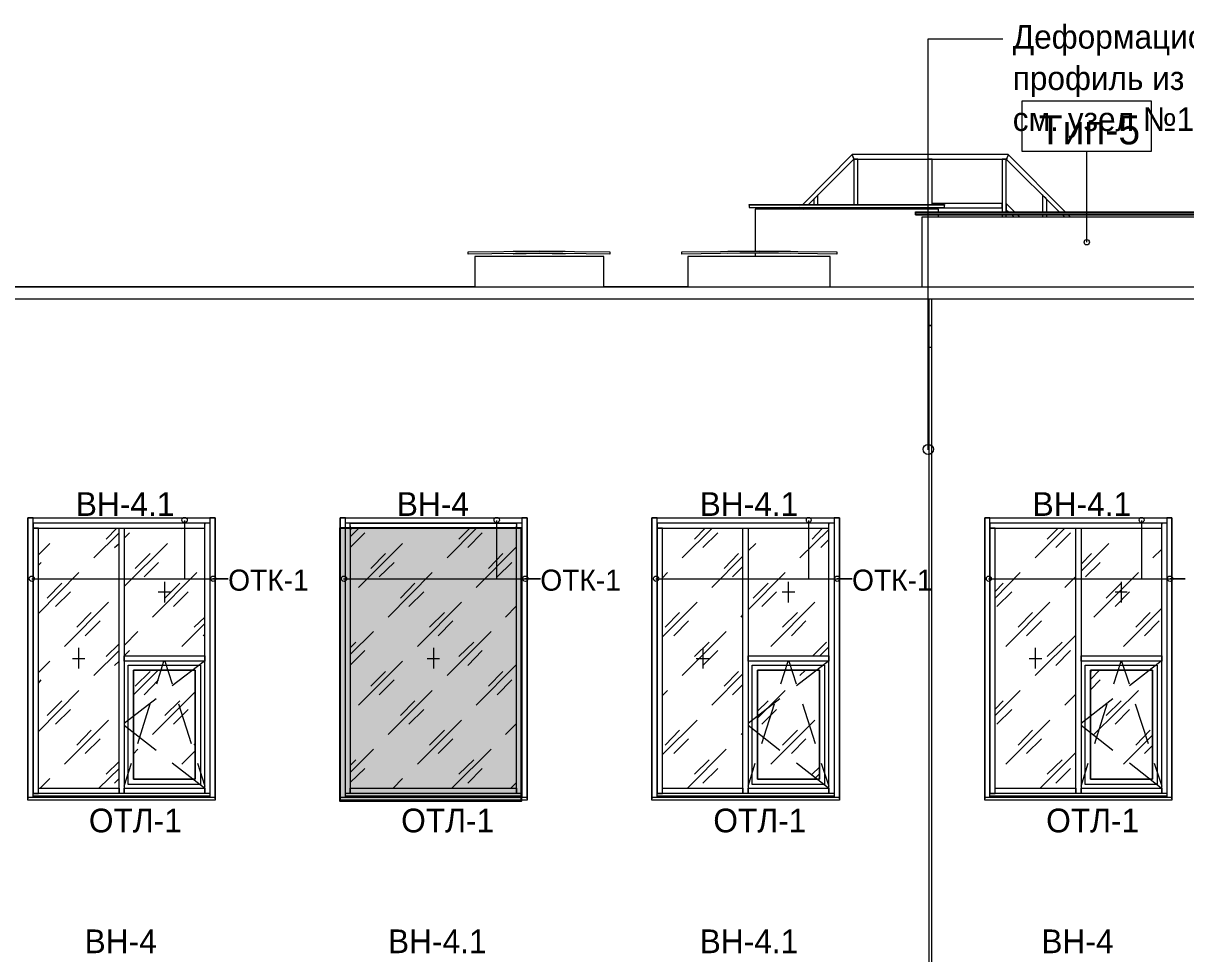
# Model space of a CAD drawing. Header units: millimetres. Extents: x 2294 to 908349, y -83289 to 219220.
# Drawn here: x 348288 to 359830, y -713 to 8524 of the extents above; entities that cross this region are included whole.
import ezdxf

# ---------------------------------------------------------------- set-up
doc = ezdxf.new("R2010")
doc.units = ezdxf.units.MM
doc.layers.add('PDF _Геометрия', color=7, linetype='Continuous')
doc.layers.add('PDF _Текст', color=7, linetype='Continuous')

msp = doc.modelspace()

# ---------------------------------------------------------------- hatches: boundary and pattern name
at = {"transparency": 33554551}
h = msp.add_hatch(color=3, dxfattribs=at)
h.dxf.hatch_style = 1
h.paths.add_polyline_path([(351433.6, 3515.7), (353232.7, 3515.7), (353232.7, 802.3), (351433.6, 802.3)])

# ---------------------------------------------------------------- linework, layer by layer
msp.add_lwpolyline([(351433.6, 3515.7), (353232.7, 3515.7), (353232.7, 802.3), (351433.6, 802.3)], close=True)
at = {"layer": 'PDF _Геометрия', "lineweight": 9}
for points in [[(357274.1, 4290.8), (357274.1, 8369.5), (358012.8, 8369.5)], [(358633.6, 6651.4), (358065.3, 7219.7), (356517.8, 7219.7), (356517.8, 7215.4), (356517.8, 7211), (356522.1, 7211), (356530.9, 7184.8), (356522.1, 7211), (356517.8, 7211), (356517.8, 7215.4), (356517.8, 7219.7), (356028.2, 6725.8)], [(356085, 6725.8), (356535.3, 7176), (356535.3, 7180.4), (356530.9, 7184.8), (356535.3, 7180.4), (356535.3, 7176), (358047.8, 7176), (358052.2, 7176), (358052.2, 7180.4), (358052.2, 7184.8), (358052.2, 7180.4), (358052.2, 7176), (358047.8, 7176), (358572.4, 6651.4)], [(356574.6, 6725.8), (356574.6, 7176), (356570.2, 7176), (356544, 7176), (356539.6, 7176), (356535.3, 7176), (356535.3, 6725.8)], [(357313.4, 6725.8), (357313.4, 7176), (357309, 7176), (357304.7, 7176), (357278.4, 7176), (357274.1, 7176), (357269.7, 7176), (357269.7, 6725.8)], [(358047.8, 6651.4), (358047.8, 7176), (358043.4, 7176), (358017.2, 7176), (358012.8, 7176), (358008.5, 7176), (358008.5, 6651.4)], [(358847.8, 6349.8), (358847.8, 7250.3)], [(356176.8, 6725.8), (356176.8, 6817.6), (356172.4, 6817.6), (356172.4, 6813.2), (356168, 6808.8), (356146.2, 6787), (356141.8, 6782.6), (356137.4, 6778.2), (356137.4, 6725.8)], [(358450, 6651.4), (358450, 6778.2), (358445.6, 6778.2), (358445.6, 6782.6), (358441.3, 6782.6), (358441.3, 6787), (358415, 6808.8), (358415, 6813.2), (358410.7, 6813.2), (358410.7, 6817.6), (358406.3, 6817.6), (358406.3, 6651.4)], [(355494.8, 6717), (355494.8, 6695.2), (357435.8, 6695.2), (357435.8, 6717)], [(355494.8, 6708.3), (355494.8, 6695.2), (357435.8, 6695.2), (357435.8, 6708.3)], [(355997.6, 6695.2), (355975.7, 6677.7)], [(356032.5, 6677.7), (356054.4, 6695.2)], [(356137.4, 6695.2), (356137.4, 6677.7)], [(356176.8, 6677.7), (356176.8, 6695.2)], [(356535.3, 6695.2), (356535.3, 6677.7)], [(356574.6, 6677.7), (356574.6, 6695.2)], [(357269.7, 6695.2), (357269.7, 6677.7)], [(357313.4, 6677.7), (357313.4, 6695.2), (357313.4, 6690.8), (358008.5, 6690.8), (358008.5, 6695.2), (358008.5, 6699.5), (358008.5, 6725.8), (358008.5, 6730.1), (358008.5, 6734.5), (357313.4, 6734.5), (357313.4, 6730.1)], [(358130.9, 6651.4), (358047.8, 6734.5), (358047.8, 6730.1), (358047.8, 6725.8), (358047.8, 6721.4), (358047.8, 6686.4), (358047.8, 6682), (358047.8, 6677.7), (358047.8, 6673.3), (358069.7, 6651.4)], [(357374.6, 6651.4), (357374.6, 6677.7), (355556, 6677.7), (355556, 6262.4)], [(361772.4, 6638.3), (361772.4, 6620.8), (357147.3, 6620.8), (357147.3, 6638.3)], [(357147.3, 6633.9), (357147.3, 6620.8), (361772.4, 6620.8), (361772.4, 6633.9)], [(373899.1, 6655.8), (373899.1, 6677.7), (372884.9, 6677.7), (372884.9, 5908.3), (370056.5, 5908.3), (370056.5, 6520.3), (366760.4, 6520.3), (366760.4, 5908.3), (361711.2, 5908.3), (361711.2, 6599), (357208.5, 6599), (357208.5, 5908.3)], [(357374.6, 6599), (357374.6, 6620.8)], [(358008.5, 6620.8), (358008.5, 6599)], [(358047.8, 6599), (358047.8, 6620.8)], [(358104.7, 6620.8), (358126.5, 6599)], [(358183.3, 6599), (358161.5, 6620.8)], [(358406.3, 6620.8), (358406.3, 6599)], [(358450, 6599), (358450, 6620.8)], [(358607.4, 6620.8), (358629.2, 6599)], [(358686.1, 6599), (358664.2, 6620.8)], [(353151.7, 6236.1), (353409.6, 6240.5), (352705.8, 6231.8), (352705.8, 6253.6), (353409.6, 6262.4), (353151.7, 6258)], [(353667.5, 6258), (353409.6, 6262.4), (354113.4, 6253.6), (354113.4, 6231.8), (353409.6, 6240.5), (353667.5, 6236.1)], [(355285, 6240.5), (355595.4, 6244.9), (354826, 6231.8), (354826, 6253.6), (355595.4, 6262.4), (355285, 6258)], [(355556, 6240.5), (355556, 6209.9)], [(355905.8, 6258), (355595.4, 6262.4), (356364.8, 6253.6), (356364.8, 6231.8), (355595.4, 6244.9), (355905.8, 6240.5)], [(356299.2, 5908.3), (356299.2, 6209.9), (354887.2, 6209.9), (354887.2, 5908.3), (354052.2, 5908.3), (354052.2, 6209.9), (352771.3, 6209.9), (352771.3, 5908.3), (347883.9, 5908.3)], [(319604.2, 5868.9), (320225, 5903.9), (320255.6, 5908.3), (372229.2, 5908.3), (372229.2, 5785.9), (320255.6, 5785.9), (320255.6, 5908.3)], [(357304.7, 5785.9), (357304.7, -8417.4), (372238, -8417.4), (372238, 5785.9), (372238, -8417.4), (372259.8, -8417.4), (320225, -8417.4), (322638.1, -8417.4), (322638.1, 5785.9)], [(322659.9, 5785.9), (322659.9, -8417.4), (357282.8, -8417.4), (357282.8, 5785.9)], [(357282.8, 5309.4), (357304.7, 5309.4)], [(348386.6, 837.2), (348386.6, 902.8), (348386.6, 2218.7), (348386.6, 876.6), (348439.1, 876.6), (348439.1, 2218.7), (348439.1, 3512.6), (348386.6, 3512.6), (348386.6, 2218.7), (348386.6, 3534.5), (348386.6, 3613.2), (348334.2, 3613.2), (348334.2, 3534.5), (348334.2, 2218.7), (348334.2, 902.8), (348334.2, 824.1), (348334.2, 3613.2), (350192.1, 3613.2), (350192.1, 824.1), (350192.1, 902.8), (350192.1, 2218.7), (350192.1, 3534.5), (350192.1, 3613.2), (350139.6, 3613.2), (350139.6, 3534.5), (350139.6, 2218.7), (350139.6, 876.6), (350091.6, 876.6), (350091.6, 2218.7), (350091.6, 3534.5)], [(349890.5, 3587), (349890.5, 3009.9), (350323.3, 3009.9), (350170.2, 3009.9)], [(351534.2, 3534.5), (351534.2, 876.6), (351486.1, 876.6), (351486.1, 3534.5), (351486.1, 3613.2), (351433.6, 3613.2), (351433.6, 3534.5), (351433.6, 902.8), (351433.6, 824.1), (351433.6, 3613.2), (353291.5, 3613.2), (353291.5, 824.1), (353291.5, 902.8), (353291.5, 3534.5), (353291.5, 3613.2), (353239.1, 3613.2), (353239.1, 3534.5), (353239.1, 876.6), (353186.6, 876.6), (353186.6, 3534.5)], [(352985.5, 3587), (352985.5, 3009.9), (353422.7, 3009.9), (353269.7, 3009.9)], [(354581.2, 837.2), (354581.2, 902.8), (354581.2, 2218.7), (354581.2, 876.6), (354633.6, 876.6), (354633.6, 2218.7), (354633.6, 3512.6), (354581.2, 3512.6), (354581.2, 2218.7), (354581.2, 3534.5), (354581.2, 3613.2), (354528.7, 3613.2), (354528.7, 3534.5), (354528.7, 2218.7), (354528.7, 902.8), (354528.7, 824.1), (354528.7, 3613.2), (356391, 3613.2), (356391, 824.1), (356391, 902.8), (356391, 2218.7), (356391, 3534.5), (356391, 3613.2), (356338.5, 3613.2), (356338.5, 3534.5), (356338.5, 2218.7), (356338.5, 876.6), (356286.1, 876.6), (356286.1, 2218.7), (356286.1, 3534.5)], [(356085, 3587), (356085, 3009.9), (356517.8, 3009.9), (356369.1, 3009.9)], [(357886.1, 837.2), (357886.1, 902.8), (357886.1, 2218.7), (357886.1, 876.6), (357938.5, 876.6), (357938.5, 2218.7), (357938.5, 3512.6), (357886.1, 3512.6), (357886.1, 2218.7), (357886.1, 3534.5), (357886.1, 3613.2), (357833.6, 3613.2), (357833.6, 3534.5), (357833.6, 2218.7), (357833.6, 902.8), (357833.6, 824.1), (357833.6, 3613.2), (359691.5, 3613.2), (359691.5, 824.1), (359691.5, 902.8), (359691.5, 2218.7), (359691.5, 3534.5), (359691.5, 3613.2), (359643.4, 3613.2), (359643.4, 3534.5), (359643.4, 2218.7), (359643.4, 876.6), (359591, 876.6), (359591, 2218.7), (359591, 3534.5)], [(359389.9, 3587), (359389.9, 3009.9), (359822.7, 3009.9), (359674, 3009.9)], [(348697, 3508.3), (348701.4, 3512.6)], [(348989.9, 3215.4), (349239.1, 3464.6)], [(349112.3, 3403.4), (349217.2, 3512.6)], [(349291.6, 3412.1), (349344, 3464.6)], [(349864.2, 3508.3), (349868.6, 3512.6)], [(350091.6, 3560.7), (350091.6, 3552)], [(350139.6, 3534.5), (350139.6, 2218.7), (350139.6, 902.8), (350139.6, 837.2)], [(351486.1, 837.2), (351486.1, 902.8), (351486.1, 3534.5)], [(353186.6, 3552), (353186.6, 3560.7), (353186.6, 3512.6), (351534.2, 3512.6), (351534.2, 3560.7), (353186.6, 3560.7)], [(351534.2, 3552), (351534.2, 3560.7)], [(351534.2, 3425.2), (351621.6, 3512.6)], [(351534.2, 3490.8), (351551.7, 3512.6)], [(351534.2, 3320.3), (351678.4, 3464.6)], [(352203, 3508.3), (352207.4, 3512.6)], [(352495.9, 3215.4), (352788.8, 3512.6)], [(352614, 3403.4), (352723.2, 3512.6)], [(352701.4, 3320.3), (352845.6, 3464.6)], [(353239.1, 3534.5), (353239.1, 902.8), (353239.1, 837.2)], [(354830.3, 3215.4), (355127.6, 3512.6)], [(354952.7, 3403.4), (355057.7, 3512.6)], [(355035.8, 3320.3), (355184.4, 3464.6)], [(355709, 3508.3), (355709, 3512.6)], [(355997.6, 3215.4), (356286.1, 3499.5)], [(356120, 3403.4), (356224.9, 3512.6)], [(356286.1, 3560.7), (356286.1, 3552)], [(356338.5, 3534.5), (356338.5, 2218.7), (356338.5, 902.8), (356338.5, 837.2)], [(358043.4, 3508.3), (358047.8, 3512.6)], [(358336.3, 3215.4), (358629.2, 3512.6)], [(358454.4, 3403.4), (358563.7, 3512.6)], [(358541.8, 3320.3), (358686.1, 3464.6)], [(359210.7, 3508.3), (359215, 3512.6)], [(359591, 3560.7), (359591, 3552)], [(359643.4, 3534.5), (359643.4, 2218.7), (359643.4, 902.8), (359643.4, 837.2)], [(348439.1, 3246), (348552.8, 3359.6)], [(349195.4, 3320.3), (349239.1, 3359.6)], [(349291.6, 2931.2), (349720, 3359.6)], [(351617.2, 2922.5), (352054.4, 3359.6)], [(355486.1, 3285.3), (355560.4, 3359.6)], [(356207.4, 3320.3), (356286.1, 3399)], [(358791, 3084.2), (359066.4, 3359.6)], [(349400.8, 3110.5), (349549.5, 3259.1)], [(351739.6, 3110.5), (351883.9, 3259.1)], [(352784.4, 2922.5), (353186.6, 3324.7)], [(352906.9, 3110.5), (353051.1, 3259.1)], [(355123.2, 2922.5), (355433.6, 3232.9)], [(355245.6, 3110.5), (355389.9, 3259.1)], [(358791, 3154.2), (358895.9, 3259.1)], [(359503.6, 3215.4), (359591, 3302.8)], [(348439.1, 3145.4), (348465.3, 3171.7)], [(349488.3, 3027.4), (349632.5, 3171.7)], [(351822.7, 3027.4), (351971.3, 3171.7)], [(352994.3, 3027.4), (353138.5, 3171.7)], [(355328.7, 3027.4), (355433.6, 3132.3)], [(358834.7, 3027.4), (358979, 3171.7)], [(348373.5, 3009.9), (350323.3, 3009.9)], [(348439.1, 2664.6), (348841.3, 3071.1)], [(349571.3, 2629.6), (350012.9, 3071.1)], [(351468.6, 3009.9), (353422.7, 3009.9)], [(351910.1, 2629.6), (352347.3, 3071.1)], [(354568, 3009.9), (356517.8, 3009.9)], [(354633.6, 3018.7), (354686.1, 3071.1)], [(355486.1, 2699.5), (355853.3, 3071.1)], [(357873, 3009.9), (359822.7, 3009.9)], [(357938.5, 2817.6), (358187.7, 3071.1)], [(358629.2, 2922.5), (358738.5, 3031.8)], [(358917.8, 2629.6), (359359.3, 3071.1)], [(348526.5, 2817.6), (348670.8, 2966.2)], [(349689.4, 2979.3), (349689.4, 2773.8)], [(349693.7, 2817.6), (349842.4, 2966.2)], [(352032.5, 2817.6), (352176.8, 2966.2)], [(355534.2, 2817.6), (355682.8, 2966.2)], [(355883.9, 2979.3), (355883.9, 2773.8)], [(357938.5, 2883.1), (358017.2, 2966.2)], [(359040.2, 2817.6), (359188.8, 2966.2)], [(359188.8, 2979.3), (359188.8, 2773.8)], [(348609.6, 2734.5), (348758.2, 2878.8)], [(348697, 2336.7), (349134.2, 2778.2)], [(349628.2, 2878.8), (349750.6, 2878.8)], [(349781.2, 2734.5), (349925.4, 2878.8)], [(352115.6, 2734.5), (352264.2, 2878.8)], [(352203, 2336.7), (352640.2, 2778.2)], [(354633.6, 2432.9), (354979, 2778.2)], [(355621.6, 2734.5), (355765.9, 2878.8)], [(355709, 2336.7), (356146.2, 2778.2)], [(355822.7, 2878.8), (355949.5, 2878.8)], [(357956, 2734.5), (358104.7, 2878.8)], [(358043.4, 2336.7), (358480.6, 2778.2)], [(359127.6, 2734.5), (359271.9, 2878.8)], [(359127.6, 2878.8), (359250, 2878.8)], [(348819.4, 2529), (348963.7, 2673.3)], [(352321.1, 2529), (352469.7, 2673.3)], [(353077.3, 2629.6), (353186.6, 2738.9)], [(354659.9, 2529), (354804.1, 2673.3)], [(355827.1, 2529), (355975.7, 2673.3)], [(358165.9, 2529), (358310.1, 2673.3)], [(359210.7, 2336.7), (359591, 2717)], [(359333.1, 2529), (359477.3, 2673.3)], [(348902.5, 2441.6), (349051.1, 2590.2)], [(349864.2, 2336.7), (350091.6, 2564)], [(349986.6, 2529), (350091.6, 2629.6)], [(352408.5, 2441.6), (352552.8, 2590.2)], [(354747.3, 2441.6), (354891.5, 2590.2)], [(355416.1, 2629.6), (355433.6, 2651.4)], [(355914.5, 2441.6), (356058.8, 2590.2)], [(358248.9, 2441.6), (358397.5, 2590.2)], [(359420.5, 2441.6), (359564.8, 2590.2)], [(349291.6, 2345.4), (349427.1, 2485.3)], [(350074.1, 2441.6), (350091.6, 2459.1)], [(351534.2, 2258), (351765.9, 2485.3)], [(352495.9, 2048.2), (352933.1, 2485.3)], [(354830.3, 2048.2), (355267.5, 2485.3)], [(358336.3, 2048.2), (358738.5, 2450.4)], [(348836.9, 2323.6), (348836.9, 2118.1)], [(349112.3, 2236.1), (349239.1, 2362.9)], [(351534.2, 2323.6), (351591, 2380.4)], [(352360.4, 2323.6), (352360.4, 2118.1)], [(352614, 2236.1), (352762.6, 2380.4)], [(354952.7, 2236.1), (355097, 2380.4)], [(355035.8, 2323.6), (355035.8, 2118.1)], [(356128.7, 2244.9), (356264.2, 2380.4)], [(356198.6, 2244.9), (356286.1, 2332.3)], [(358336.3, 2323.6), (358336.3, 2118.1)], [(358454.4, 2236.1), (358603, 2380.4)], [(348775.7, 2218.7), (348898.1, 2218.7)], [(348989.9, 2048.2), (349239.1, 2297.3)], [(349291.6, 2244.9), (349344, 2297.3)], [(351534.2, 2153.1), (351678.4, 2297.3)], [(352299.2, 2218.7), (352421.6, 2218.7)], [(352701.4, 2148.7), (352845.6, 2297.3)], [(354970.2, 2218.7), (355097, 2218.7)], [(355035.8, 2148.7), (355184.4, 2297.3)], [(358275.1, 2218.7), (358401.9, 2218.7)], [(358541.8, 2148.7), (358686.1, 2297.3)], [(348439.1, 2078.8), (348552.8, 2192.4)], [(349195.4, 2148.7), (349239.1, 2192.4)], [(349383.4, 1855.8), (349628.2, 2100.6)], [(349400.8, 1943.3), (349549.5, 2087.5)], [(349615.1, 1965.1), (349685, 2192.4)], [(349693.7, 2192.4), (349768.1, 1965.1)], [(350087.2, 2192.4), (349768.1, 1947.6)], [(351617.2, 1755.3), (352054.4, 2192.4)], [(351739.6, 1943.3), (351883.9, 2087.5)], [(352784.4, 1755.3), (353186.6, 2157.5)], [(352906.9, 1943.3), (353051.1, 2087.5)], [(355245.6, 1943.3), (355389.9, 2087.5)], [(355809.6, 1965.1), (355883.9, 2192.4)], [(355888.3, 2192.4), (355962.6, 1965.1)], [(356281.7, 2192.4), (355967, 1947.6)], [(355997.6, 2048.2), (356054.4, 2100.6)], [(358882.8, 2008.8), (358974.6, 2100.6)], [(358882.8, 2078.8), (358895.9, 2087.5)], [(359114.5, 1965.1), (359188.8, 2192.4)], [(359193.2, 2192.4), (359267.5, 1965.1)], [(359586.6, 2192.4), (359271.9, 1947.6)], [(348439.1, 1973.9), (348465.3, 2004.5)], [(349488.3, 1855.8), (349632.5, 2004.5)], [(351822.7, 1855.8), (351971.3, 2004.5)], [(352994.3, 1855.8), (353138.5, 2004.5)], [(355123.2, 1755.3), (355433.6, 2065.7)], [(358882.8, 1908.3), (358979, 2004.5)], [(348439.1, 1493), (348841.3, 1899.5)], [(349571.3, 1462.4), (349995.4, 1886.4)], [(351910.1, 1462.4), (352347.3, 1899.5)], [(354633.6, 1851.4), (354686.1, 1899.5)], [(355328.7, 1855.8), (355433.6, 1960.7)], [(355577.9, 1624.1), (355853.3, 1899.5)], [(357938.5, 1650.4), (358187.7, 1899.5)], [(358629.2, 1755.3), (358738.5, 1864.6)], [(358917.8, 1462.4), (359359.3, 1899.5)], [(348526.5, 1650.4), (348670.8, 1799)], [(349606.3, 1816.5), (349291.6, 1571.7)], [(349427.1, 1374.9), (349549.5, 1768.4)], [(349693.7, 1650.4), (349842.4, 1799)], [(349829.3, 1768.4), (349956, 1374.9)], [(352032.5, 1650.4), (352176.8, 1799)], [(355800.8, 1816.5), (355486.1, 1571.7)], [(355577.9, 1694.1), (355682.8, 1799)], [(355621.6, 1374.9), (355748.4, 1768.4)], [(356023.8, 1768.4), (356150.6, 1374.9)], [(357938.5, 1715.9), (358017.2, 1799)], [(359105.7, 1816.5), (358791, 1571.7)], [(358926.5, 1374.9), (359048.9, 1768.4)], [(359040.2, 1650.4), (359188.8, 1799)], [(359328.7, 1768.4), (359455.5, 1374.9)], [(348609.6, 1567.3), (348758.2, 1711.6)], [(349781.2, 1567.3), (349925.4, 1711.6)], [(352115.6, 1567.3), (352264.2, 1711.6)], [(355621.6, 1567.3), (355765.9, 1711.6)], [(357956, 1567.3), (358104.7, 1711.6)], [(359127.6, 1567.3), (359271.9, 1711.6)], [(348697, 1169.5), (349134.2, 1606.6)], [(348819.4, 1357.5), (348963.7, 1506.1)], [(349606.3, 1305), (349291.6, 1554.2)], [(352203, 1169.5), (352640.2, 1606.6)], [(352321.1, 1357.5), (352469.7, 1506.1)], [(353077.3, 1462.4), (353186.6, 1571.7)], [(354633.6, 1265.7), (354979, 1606.6)], [(354659.9, 1357.5), (354804.1, 1506.1)], [(355800.8, 1305), (355486.1, 1554.2)], [(355709, 1169.5), (356146.2, 1606.6)], [(355827.1, 1357.5), (355975.7, 1506.1)], [(358043.4, 1169.5), (358480.6, 1606.6)], [(358165.9, 1357.5), (358310.1, 1506.1)], [(359105.7, 1305), (358791, 1554.2)], [(359333.1, 1357.5), (359477.3, 1506.1)], [(348902.5, 1274.4), (349051.1, 1418.7)], [(352408.5, 1274.4), (352552.8, 1418.7)], [(354747.3, 1274.4), (354891.5, 1418.7)], [(355416.1, 1462.4), (355433.6, 1479.9)], [(355914.5, 1274.4), (356058.8, 1418.7)], [(358248.9, 1274.4), (358397.5, 1418.7)], [(359210.7, 1169.5), (359499.2, 1458)], [(349383.4, 1270), (349427.1, 1318.1)], [(349864.2, 1169.5), (349995.4, 1300.6)], [(349986.6, 1357.5), (349995.4, 1370.6)], [(351534.2, 1086.4), (351765.9, 1318.1)], [(352544, 929), (352933.1, 1318.1)], [(354882.8, 929), (355267.5, 1318.1)], [(358384.4, 929), (358738.5, 1283.1)], [(359420.5, 1274.4), (359499.2, 1353.1)], [(349112.3, 1068.9), (349239.1, 1195.7)], [(349291.6, 950.9), (349361.5, 1178.2)], [(350087.2, 929), (349768.1, 1178.2)], [(350017.2, 1178.2), (350091.6, 950.9)], [(351534.2, 1156.4), (351591, 1213.2)], [(352614, 1068.9), (352762.6, 1213.2)], [(354952.7, 1068.9), (355097, 1213.2)], [(355486.1, 950.9), (355556, 1178.2)], [(356281.7, 929), (355967, 1178.2)], [(356211.8, 1178.2), (356286.1, 950.9)], [(358454.4, 1068.9), (358603, 1213.2)], [(358791, 950.9), (358860.9, 1178.2)], [(359586.6, 929), (359271.9, 1178.2)], [(359516.7, 1178.2), (359591, 950.9)], [(349038, 929), (349239.1, 1125.8)], [(351534.2, 985.9), (351678.4, 1125.8)], [(352701.4, 981.5), (352845.6, 1125.8)], [(355035.8, 981.5), (355184.4, 1125.8)], [(356120, 1068.9), (356194.3, 1138.9)], [(356141.8, 1020.8), (356194.3, 1073.3)], [(358541.8, 981.5), (358686.1, 1125.8)], [(348456.6, 929), (348552.8, 1025.2)], [(349195.4, 981.5), (349239.1, 1025.2)], [(349715.6, 1020.8), (349720, 1025.2)], [(351962.6, 929), (352054.4, 1025.2)], [(353129.8, 929), (353186.6, 985.9)], [(359062, 1020.8), (359066.4, 1025.2)], [(350192.1, 841.6), (350192.1, 837.2), (348334.2, 837.2), (348334.2, 841.6)], [(350192.1, 837.2), (350192.1, 811), (348334.2, 811), (348334.2, 837.2)], [(348334.2, 811), (348334.2, 819.8)], [(350139.6, 876.6), (348386.6, 876.6)], [(350139.6, 850.4), (348386.6, 850.4), (350139.6, 850.4)], [(350139.6, 850.4), (348386.6, 850.4)], [(350192.1, 819.8), (350192.1, 811)], [(353291.5, 841.6), (353291.5, 837.2), (351433.6, 837.2), (351433.6, 841.6)], [(353291.5, 837.2), (353291.5, 811), (351433.6, 811), (351433.6, 837.2)], [(351433.6, 811), (351433.6, 819.8)], [(353239.1, 876.6), (351486.1, 876.6)], [(353239.1, 850.4), (351486.1, 850.4), (353239.1, 850.4)], [(353239.1, 850.4), (351486.1, 850.4)], [(353291.5, 819.8), (353291.5, 811)], [(356391, 841.6), (356391, 837.2), (354528.7, 837.2), (354528.7, 841.6)], [(356391, 837.2), (356391, 811), (354528.7, 811), (354528.7, 837.2)], [(354528.7, 811), (354528.7, 819.8)], [(356338.5, 876.6), (354581.2, 876.6)], [(356338.5, 850.4), (354581.2, 850.4), (356338.5, 850.4)], [(356338.5, 850.4), (354581.2, 850.4)], [(356391, 819.8), (356391, 811)], [(359691.5, 841.6), (359691.5, 837.2), (357833.6, 837.2), (357833.6, 841.6)], [(359691.5, 837.2), (359691.5, 811), (357833.6, 811), (357833.6, 837.2)], [(357833.6, 811), (357833.6, 819.8)], [(359643.4, 876.6), (357886.1, 876.6)], [(359643.4, 850.4), (357886.1, 850.4), (359643.4, 850.4)], [(359643.4, 850.4), (357886.1, 850.4)], [(359691.5, 819.8), (359691.5, 811)]]:
    msp.add_lwpolyline(points, dxfattribs=at)
for points in [[(358205.2, 7753.1), (359486.1, 7753.1), (359486.1, 7250.3), (358205.2, 7250.3)], [(358065.3, 7219.7), (358065.3, 7215.4), (358065.3, 7211), (358052.2, 7184.8), (358065.3, 7211), (358065.3, 7215.4)], [(357435.8, 6717), (355494.8, 6717), (355494.8, 6725.8), (357435.8, 6725.8)], [(357147.3, 6638.3), (357147.3, 6651.4), (360675.1, 6651.4), (360675.1, 6647.1), (361191, 6647.1), (361191, 6651.4), (361772.4, 6651.4), (361772.4, 6638.3)], [(357304.7, 5523.6), (357282.8, 5523.6)], [(349265.3, 3560.7), (348386.6, 3560.7), (348386.6, 3512.6), (349265.3, 3512.6), (350091.6, 3512.6), (350091.6, 3560.7), (349265.3, 3560.7), (348412.9, 3560.7), (348386.6, 3560.7), (348386.6, 3613.2), (348412.9, 3613.2), (349265.3, 3613.2), (350117.8, 3613.2), (350139.6, 3613.2), (350139.6, 3560.7), (350117.8, 3560.7)], [(351507.9, 3613.2), (353239.1, 3613.2), (353239.1, 3560.7), (351507.9, 3560.7), (351486.1, 3560.7), (351486.1, 3613.2)], [(355459.8, 3560.7), (354581.2, 3560.7), (354581.2, 3512.6), (355459.8, 3512.6), (356286.1, 3512.6), (356286.1, 3560.7), (355459.8, 3560.7), (354607.4, 3560.7), (354581.2, 3560.7), (354581.2, 3613.2), (354607.4, 3613.2), (355459.8, 3613.2), (356312.3, 3613.2), (356338.5, 3613.2), (356338.5, 3560.7), (356312.3, 3560.7)], [(358764.8, 3560.7), (357886.1, 3560.7), (357886.1, 3512.6), (358764.8, 3512.6), (359591, 3512.6), (359591, 3560.7), (358764.8, 3560.7), (357912.3, 3560.7), (357886.1, 3560.7), (357886.1, 3613.2), (357912.3, 3613.2), (358764.8, 3613.2), (359617.2, 3613.2), (359643.4, 3613.2), (359643.4, 3560.7), (359617.2, 3560.7)], [(349291.6, 876.6), (349239.1, 876.6), (348439.1, 876.6), (348439.1, 929), (349239.1, 929), (349239.1, 876.6), (349239.1, 2218.7), (349239.1, 3512.6), (349291.6, 3512.6), (349291.6, 2218.7)], [(355486.1, 876.6), (355433.6, 876.6), (354633.6, 876.6), (354633.6, 929), (355433.6, 929), (355433.6, 876.6), (355433.6, 2218.7), (355433.6, 3512.6), (355486.1, 3512.6), (355486.1, 2218.7)], [(358791, 876.6), (358738.5, 876.6), (357938.5, 876.6), (357938.5, 929), (358738.5, 929), (358738.5, 876.6), (358738.5, 2218.7), (358738.5, 3512.6), (358791, 3512.6), (358791, 2218.7)], [(350091.6, 2192.4), (349291.6, 2192.4), (349291.6, 2244.9), (350091.6, 2244.9)], [(356286.1, 2192.4), (355486.1, 2192.4), (355486.1, 2244.9), (356286.1, 2244.9)], [(359591, 2192.4), (358791, 2192.4), (358791, 2244.9), (359591, 2244.9)], [(349330.9, 2153.1), (350047.8, 2153.1), (350047.8, 968.4), (349330.9, 968.4)], [(350047.8, 2153.1), (350047.8, 968.4), (349330.9, 968.4), (349330.9, 2153.1)], [(349995.4, 2100.6), (349383.4, 2100.6), (349383.4, 1020.8), (349995.4, 1020.8)], [(349383.4, 1020.8), (349383.4, 2100.6), (349995.4, 2100.6), (349995.4, 1020.8)], [(355525.4, 2153.1), (356242.4, 2153.1), (356242.4, 968.4), (355525.4, 968.4)], [(356242.4, 2153.1), (356242.4, 968.4), (355525.4, 968.4), (355525.4, 2153.1)], [(356194.3, 2100.6), (355577.9, 2100.6), (355577.9, 1020.8), (356194.3, 1020.8)], [(355577.9, 1020.8), (355577.9, 2100.6), (356194.3, 2100.6), (356194.3, 1020.8)], [(358830.3, 2153.1), (359547.3, 2153.1), (359547.3, 968.4), (358830.3, 968.4)], [(359547.3, 2153.1), (359547.3, 968.4), (358830.3, 968.4), (358830.3, 2153.1)], [(359499.2, 2100.6), (358882.8, 2100.6), (358882.8, 1020.8), (359499.2, 1020.8)], [(358882.8, 1020.8), (358882.8, 2100.6), (359499.2, 2100.6), (359499.2, 1020.8)], [(350091.6, 876.6), (349291.6, 876.6), (349291.6, 929), (350091.6, 929)], [(353186.6, 876.6), (351534.2, 876.6), (351534.2, 929), (353186.6, 929)], [(356286.1, 876.6), (355486.1, 876.6), (355486.1, 929), (356286.1, 929)], [(359591, 876.6), (358791, 876.6), (358791, 929), (359591, 929)]]:
    msp.add_lwpolyline(points, close=True, dxfattribs=at)
for points in [[(358821.6, 6349.8), (358821.6, 6367.3), (358830.3, 6376), (358847.8, 6376)], [(358821.6, 6349.8), (358821.6, 6367.3), (358830.3, 6376), (358847.8, 6376)], [(358847.8, 6323.6), (358830.3, 6323.6), (358821.6, 6336.7), (358821.6, 6349.8)], [(358847.8, 6323.6), (358830.3, 6323.6), (358821.6, 6336.7), (358821.6, 6349.8)], [(358847.8, 6376), (358860.9, 6376), (358874, 6367.3), (358874, 6349.8)], [(358847.8, 6376), (358860.9, 6376), (358874, 6367.3), (358874, 6349.8)], [(358874, 6349.8), (358874, 6336.7), (358860.9, 6323.6), (358847.8, 6323.6)], [(358874, 6349.8), (358874, 6336.7), (358860.9, 6323.6), (358847.8, 6323.6)], [(357221.6, 4295.2), (357221.6, 4321.4), (357243.5, 4343.2), (357274.1, 4343.2)], [(357221.6, 4295.2), (357221.6, 4321.4), (357243.5, 4343.2), (357274.1, 4343.2)], [(357274.1, 4242.7), (357243.5, 4242.7), (357221.6, 4268.9), (357221.6, 4295.2)], [(357274.1, 4242.7), (357243.5, 4242.7), (357221.6, 4268.9), (357221.6, 4295.2)], [(357274.1, 4343.2), (357300.3, 4343.2), (357326.5, 4321.4), (357326.5, 4295.2)], [(357274.1, 4343.2), (357300.3, 4343.2), (357326.5, 4321.4), (357326.5, 4295.2)], [(357326.5, 4295.2), (357326.5, 4268.9), (357300.3, 4242.7), (357274.1, 4242.7)], [(357326.5, 4295.2), (357326.5, 4268.9), (357300.3, 4242.7), (357274.1, 4242.7)], [(349864.2, 3591.3), (349864.2, 3608.8), (349873, 3617.6), (349890.5, 3617.6)], [(349864.2, 3591.3), (349864.2, 3608.8), (349873, 3617.6), (349890.5, 3617.6)], [(349890.5, 3565.1), (349873, 3565.1), (349864.2, 3578.2), (349864.2, 3591.3)], [(349890.5, 3565.1), (349873, 3565.1), (349864.2, 3578.2), (349864.2, 3591.3)], [(349890.5, 3617.6), (349903.6, 3617.6), (349916.7, 3608.8), (349916.7, 3591.3)], [(349890.5, 3617.6), (349903.6, 3617.6), (349916.7, 3608.8), (349916.7, 3591.3)], [(349916.7, 3591.3), (349916.7, 3578.2), (349903.6, 3565.1), (349890.5, 3565.1)], [(349916.7, 3591.3), (349916.7, 3578.2), (349903.6, 3565.1), (349890.5, 3565.1)], [(352963.7, 3591.3), (352963.7, 3608.8), (352972.4, 3617.6), (352989.9, 3617.6)], [(352963.7, 3591.3), (352963.7, 3608.8), (352972.4, 3617.6), (352989.9, 3617.6)], [(352989.9, 3565.1), (352972.4, 3565.1), (352963.7, 3578.2), (352963.7, 3591.3)], [(352989.9, 3565.1), (352972.4, 3565.1), (352963.7, 3578.2), (352963.7, 3591.3)], [(352989.9, 3617.6), (353003, 3617.6), (353016.1, 3608.8), (353016.1, 3591.3)], [(352989.9, 3617.6), (353003, 3617.6), (353016.1, 3608.8), (353016.1, 3591.3)], [(353016.1, 3591.3), (353016.1, 3578.2), (353003, 3565.1), (352989.9, 3565.1)], [(353016.1, 3591.3), (353016.1, 3578.2), (353003, 3565.1), (352989.9, 3565.1)], [(356063.1, 3591.3), (356063.1, 3608.8), (356071.9, 3617.6), (356085, 3617.6)], [(356063.1, 3591.3), (356063.1, 3608.8), (356071.9, 3617.6), (356085, 3617.6)], [(356085, 3565.1), (356071.9, 3565.1), (356063.1, 3578.2), (356063.1, 3591.3)], [(356085, 3565.1), (356071.9, 3565.1), (356063.1, 3578.2), (356063.1, 3591.3)], [(356085, 3617.6), (356098.1, 3617.6), (356111.2, 3608.8), (356111.2, 3591.3)], [(356085, 3617.6), (356098.1, 3617.6), (356111.2, 3608.8), (356111.2, 3591.3)], [(356111.2, 3591.3), (356111.2, 3578.2), (356098.1, 3565.1), (356085, 3565.1)], [(356111.2, 3591.3), (356111.2, 3578.2), (356098.1, 3565.1), (356085, 3565.1)], [(359368, 3591.3), (359368, 3608.8), (359376.8, 3617.6), (359389.9, 3617.6)], [(359368, 3591.3), (359368, 3608.8), (359376.8, 3617.6), (359389.9, 3617.6)], [(359389.9, 3565.1), (359376.8, 3565.1), (359368, 3578.2), (359368, 3591.3)], [(359389.9, 3565.1), (359376.8, 3565.1), (359368, 3578.2), (359368, 3591.3)], [(359389.9, 3617.6), (359403, 3617.6), (359416.1, 3608.8), (359416.1, 3591.3)], [(359389.9, 3617.6), (359403, 3617.6), (359416.1, 3608.8), (359416.1, 3591.3)], [(359416.1, 3591.3), (359416.1, 3578.2), (359403, 3565.1), (359389.9, 3565.1)], [(359416.1, 3591.3), (359416.1, 3578.2), (359403, 3565.1), (359389.9, 3565.1)], [(348347.3, 3009.9), (348347.3, 3027.4), (348356, 3036.1), (348373.5, 3036.1)], [(348347.3, 3009.9), (348347.3, 3027.4), (348356, 3036.1), (348373.5, 3036.1)], [(348373.5, 2983.7), (348356, 2983.7), (348347.3, 2996.8), (348347.3, 3009.9)], [(348373.5, 2983.7), (348356, 2983.7), (348347.3, 2996.8), (348347.3, 3009.9)], [(348373.5, 3036.1), (348386.6, 3036.1), (348399.8, 3027.4), (348399.8, 3009.9)], [(348373.5, 3036.1), (348386.6, 3036.1), (348399.8, 3027.4), (348399.8, 3009.9)], [(348399.8, 3009.9), (348399.8, 2996.8), (348386.6, 2983.7), (348373.5, 2983.7)], [(348399.8, 3009.9), (348399.8, 2996.8), (348386.6, 2983.7), (348373.5, 2983.7)], [(350148.4, 3009.9), (350148.4, 3027.4), (350157.1, 3036.1), (350174.6, 3036.1)], [(350148.4, 3009.9), (350148.4, 3027.4), (350157.1, 3036.1), (350174.6, 3036.1)], [(350174.6, 2983.7), (350157.1, 2983.7), (350148.4, 2996.8), (350148.4, 3009.9)], [(350174.6, 2983.7), (350157.1, 2983.7), (350148.4, 2996.8), (350148.4, 3009.9)], [(350174.6, 3036.1), (350187.7, 3036.1), (350200.8, 3027.4), (350200.8, 3009.9)], [(350174.6, 3036.1), (350187.7, 3036.1), (350200.8, 3027.4), (350200.8, 3009.9)], [(350200.8, 3009.9), (350200.8, 2996.8), (350187.7, 2983.7), (350174.6, 2983.7)], [(350200.8, 3009.9), (350200.8, 2996.8), (350187.7, 2983.7), (350174.6, 2983.7)], [(351446.7, 3009.9), (351446.7, 3027.4), (351455.5, 3036.1), (351473, 3036.1)], [(351446.7, 3009.9), (351446.7, 3027.4), (351455.5, 3036.1), (351473, 3036.1)], [(351473, 2983.7), (351455.5, 2983.7), (351446.7, 2996.8), (351446.7, 3009.9)], [(351473, 2983.7), (351455.5, 2983.7), (351446.7, 2996.8), (351446.7, 3009.9)], [(351473, 3036.1), (351486.1, 3036.1), (351499.2, 3027.4), (351499.2, 3009.9)], [(351473, 3036.1), (351486.1, 3036.1), (351499.2, 3027.4), (351499.2, 3009.9)], [(351499.2, 3009.9), (351499.2, 2996.8), (351486.1, 2983.7), (351473, 2983.7)], [(351499.2, 3009.9), (351499.2, 2996.8), (351486.1, 2983.7), (351473, 2983.7)], [(353247.8, 3009.9), (353247.8, 3027.4), (353256.6, 3036.1), (353274.1, 3036.1)], [(353247.8, 3009.9), (353247.8, 3027.4), (353256.6, 3036.1), (353274.1, 3036.1)], [(353274.1, 2983.7), (353256.6, 2983.7), (353247.8, 2996.8), (353247.8, 3009.9)], [(353274.1, 2983.7), (353256.6, 2983.7), (353247.8, 2996.8), (353247.8, 3009.9)], [(353274.1, 3036.1), (353287.2, 3036.1), (353300.3, 3027.4), (353300.3, 3009.9)], [(353274.1, 3036.1), (353287.2, 3036.1), (353300.3, 3027.4), (353300.3, 3009.9)], [(353300.3, 3009.9), (353300.3, 2996.8), (353287.2, 2983.7), (353274.1, 2983.7)], [(353300.3, 3009.9), (353300.3, 2996.8), (353287.2, 2983.7), (353274.1, 2983.7)], [(354546.2, 3009.9), (354546.2, 3027.4), (354554.9, 3036.1), (354572.4, 3036.1)], [(354546.2, 3009.9), (354546.2, 3027.4), (354554.9, 3036.1), (354572.4, 3036.1)], [(354572.4, 2983.7), (354554.9, 2983.7), (354546.2, 2996.8), (354546.2, 3009.9)], [(354572.4, 2983.7), (354554.9, 2983.7), (354546.2, 2996.8), (354546.2, 3009.9)], [(354572.4, 3036.1), (354585.5, 3036.1), (354598.6, 3027.4), (354598.6, 3009.9)], [(354572.4, 3036.1), (354585.5, 3036.1), (354598.6, 3027.4), (354598.6, 3009.9)], [(354598.6, 3009.9), (354598.6, 2996.8), (354585.5, 2983.7), (354572.4, 2983.7)], [(354598.6, 3009.9), (354598.6, 2996.8), (354585.5, 2983.7), (354572.4, 2983.7)], [(356342.9, 3009.9), (356342.9, 3027.4), (356351.7, 3036.1), (356369.1, 3036.1)], [(356342.9, 3009.9), (356342.9, 3027.4), (356351.7, 3036.1), (356369.1, 3036.1)], [(356369.1, 2983.7), (356351.7, 2983.7), (356342.9, 2996.8), (356342.9, 3009.9)], [(356369.1, 2983.7), (356351.7, 2983.7), (356342.9, 2996.8), (356342.9, 3009.9)], [(356369.1, 3036.1), (356382.3, 3036.1), (356395.4, 3027.4), (356395.4, 3009.9)], [(356369.1, 3036.1), (356382.3, 3036.1), (356395.4, 3027.4), (356395.4, 3009.9)], [(356395.4, 3009.9), (356395.4, 2996.8), (356382.3, 2983.7), (356369.1, 2983.7)], [(356395.4, 3009.9), (356395.4, 2996.8), (356382.3, 2983.7), (356369.1, 2983.7)], [(357851.1, 3009.9), (357851.1, 3027.4), (357859.8, 3036.1), (357873, 3036.1)], [(357851.1, 3009.9), (357851.1, 3027.4), (357859.8, 3036.1), (357873, 3036.1)], [(357873, 2983.7), (357859.8, 2983.7), (357851.1, 2996.8), (357851.1, 3009.9)], [(357873, 2983.7), (357859.8, 2983.7), (357851.1, 2996.8), (357851.1, 3009.9)], [(357873, 3036.1), (357886.1, 3036.1), (357899.2, 3027.4), (357899.2, 3009.9)], [(357873, 3036.1), (357886.1, 3036.1), (357899.2, 3027.4), (357899.2, 3009.9)], [(357899.2, 3009.9), (357899.2, 2996.8), (357886.1, 2983.7), (357873, 2983.7)], [(357899.2, 3009.9), (357899.2, 2996.8), (357886.1, 2983.7), (357873, 2983.7)], [(359647.8, 3009.9), (359647.8, 3027.4), (359656.6, 3036.1), (359674, 3036.1)], [(359647.8, 3009.9), (359647.8, 3027.4), (359656.6, 3036.1), (359674, 3036.1)], [(359674, 2983.7), (359656.6, 2983.7), (359647.8, 2996.8), (359647.8, 3009.9)], [(359674, 2983.7), (359656.6, 2983.7), (359647.8, 2996.8), (359647.8, 3009.9)], [(359674, 3036.1), (359687.2, 3036.1), (359700.3, 3027.4), (359700.3, 3009.9)], [(359674, 3036.1), (359687.2, 3036.1), (359700.3, 3027.4), (359700.3, 3009.9)], [(359700.3, 3009.9), (359700.3, 2996.8), (359687.2, 2983.7), (359674, 2983.7)], [(359700.3, 3009.9), (359700.3, 2996.8), (359687.2, 2983.7), (359674, 2983.7)]]:
    msp.add_open_spline(points, degree=3, dxfattribs=at)

# ---------------------------------------------------------------- texts
at = {"layer": 'PDF _Текст', "attachment_point": 4, "style": ''}
for s, insert, char_height in [('Деформационный шов ДШ-1', (358112.3, 8353.9), 234.458), ('профиль из оц. стали RAL 1019', (358112.3, 7943), 234.458), ('см. узел №18 (12)', (358112.3, 7536.4), 234.458), ('Тип-5', (358370.2, 7464.4), 289.45), ('ВН-4.1', (348809.6, 3751), 235.29), ('ВН-4', (351996.6, 3751), 235.29), ('ВН-4.1', (355004.2, 3751), 235.29), ('ВН-4.1', (358308.9, 3751), 235.29), ('ОТК-1', (350322.3, 2994.1), 209.3), ('ОТК-1', (353421.7, 2994.1), 209.3), ('ОТК-1', (356516.7, 2994.1), 209.3), ('ОТЛ-1', (348939.8, 607.9), 235.29), ('ОТЛ-1', (352040.3, 607.9), 235.29), ('ОТЛ-1', (355139.5, 607.9), 235.29), ('ОТЛ-1', (358444.1, 607.9), 235.29), ('ВН-4', (348897.2, -589.9), 235.29), ('ВН-4.1', (351909.2, -589.9), 235.29), ('ВН-4.1', (355004.2, -589.9), 235.29), ('ВН-4', (358396.2, -589.9), 235.29)]:
    msp.add_mtext(s, dxfattribs=dict(at, insert=insert, char_height=char_height))

doc.saveas('drawing.dxf')
